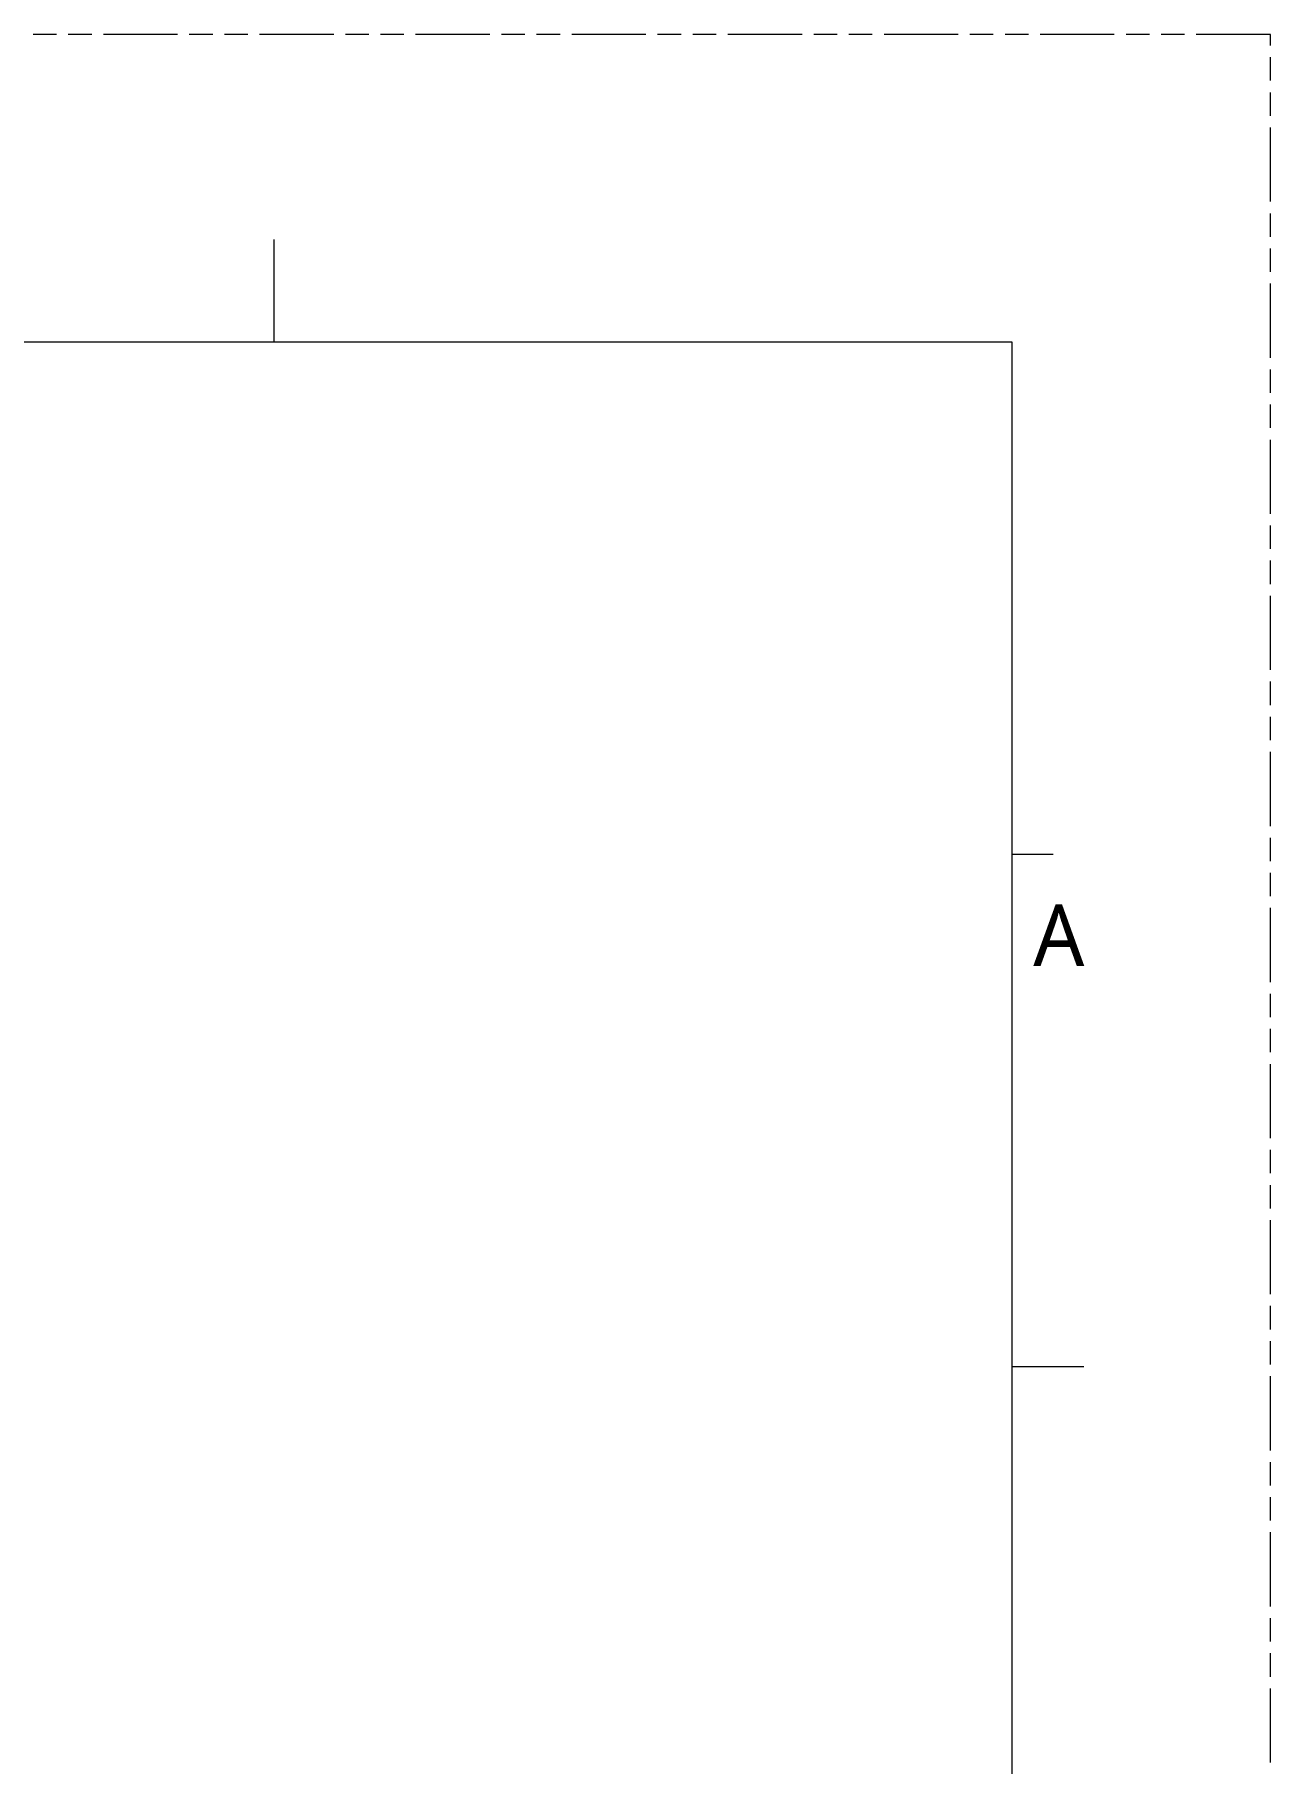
# Model space of a CAD drawing. Extents: x 2864 to 3941, y 2420 to 3182.
# Drawn here: x 3782.8 to 3941.2, y 2960.3 to 3181.8 of the extents above; entities that cross this region are included whole.
import ezdxf

# ---------------------------------------------------------------- set-up
doc = ezdxf.new("R2010")
doc.units = 0
doc.linetypes.add('PHANTOM', pattern=[29.5, 9.5, -1.5, 3, -1.5, 3, -1.5, 9.5])
doc.layers.get('0').update_dxf_attribs({"lineweight": 0})
doc.layers.add('0PAPERF', color=2, linetype='PHANTOM', lineweight=0, plot=False)
doc.layers.add('備註', color=1, linetype='Continuous', lineweight=0)
doc.layers.add('鵬鼎', color=5, linetype='Continuous')
doc.styles.get("Standard").update_dxf_attribs({"font": 'simplex.shx', "height": 2.7})

msp = doc.modelspace()

# ---------------------------------------------------------------- linework, layer by layer
at = {"lineweight": 0}
for p, q in [((3813.55, 3142.389), (3813.55, 3155.517)), ((3908.067, 3142.389), (2894.632, 3142.389)), ((3908.067, 2441.386), (3908.067, 3142.389)), ((3908.067, 3076.752), (3913.318, 3076.752)), ((3908.067, 3011.115), (3917.256, 3011.115))]:
    msp.add_line(p, q, dxfattribs=at)
at = {"layer": '0PAPERF'}
msp.add_line((3908.067, 2441.386), (3908.067, 3124.926), dxfattribs=at)
at = {"layer": '備註', "color": 2, "linetype": 'PHANTOM', "lineweight": 0}
for p, q in [((3941.156, 3181.787), (2864.435, 3181.787)), ((3941.156, 2420.382), (3941.156, 3181.787))]:
    msp.add_line(p, q, dxfattribs=at)

# ---------------------------------------------------------------- texts
at = {"layer": '鵬鼎', "insert": (3910.772, 3070.3), "char_height": 7.87644, "width": 14.85688, "attachment_point": 1}
msp.add_mtext('{\\fMicrosoft JhengHei|b0|i0|c136|p0;\\C0;A}', dxfattribs=at)

doc.saveas('drawing.dxf')
